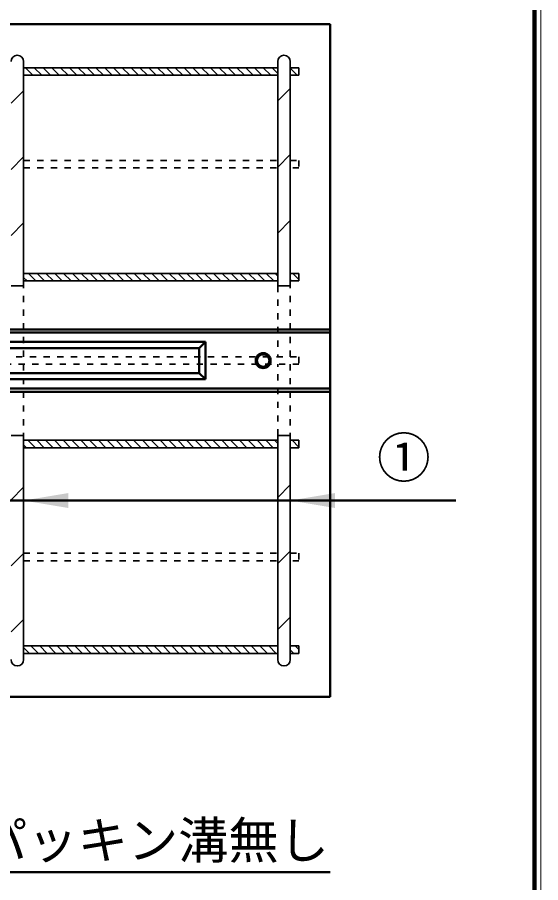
# Model space of a CAD drawing. Units: millimetres, scale not verified. Extents: x 100 to 4105, y 100 to 2870.
# Drawn here: x 3685 to 4105, y 1819 to 2513 of the extents above; entities that cross this region are included whole.
import ezdxf
from ezdxf.enums import TextEntityAlignment as Align

# ---------------------------------------------------------------- set-up
doc = ezdxf.new("R2010")
doc.units = ezdxf.units.MM
doc.header["$LTSCALE"] = 5
doc.linetypes.add('USER1', pattern=[2.2, 1, -1.2])
doc.layers.add('V-nasSTD', color=7, linetype='Continuous', lineweight=50)
doc.styles.add('ＭＳ ゴシック', font='')
doc.styles.get('ＭＳ ゴシック').set_extended_font_data('MS Gothic')

msp = doc.modelspace()

# ---------------------------------------------------------------- hatches: boundary and pattern name
at = {"layer": 'V-nasSTD'}
for points in [[(3726, 2131.565), (3690, 2125.565), (3726, 2119.565)], [(3940, 2131.565), (3904, 2125.565), (3940, 2119.565)]]:
    msp.add_hatch(color=256, dxfattribs=at).paths.add_polyline_path(points)

# ---------------------------------------------------------------- linework, layer by layer
at = {"layer": 'V-nasSTD', "lineweight": 100}
msp.add_line((4100, 105), (4100, 2865), dxfattribs=at)
at = {"layer": 'V-nasSTD'}
for p, q in [((3936, 2507.887), (3197.5, 2507.887)), ((3936, 1967.887), (3936, 2507.887)), ((3197.5, 2262.887), (3936, 2262.887)), ((3197.5, 2260.387), (3936, 2260.387)), ((3297.5, 2252.887), (3836, 2252.887)), ((3831, 2247.887), (3836, 2252.887)), ((3836, 2252.887), (3836, 2222.887)), ((3302.5, 2247.887), (3831, 2247.887)), ((3831, 2247.887), (3831, 2227.887)), ((3297.5, 2222.887), (3836, 2222.887)), ((3302.5, 2227.887), (3831, 2227.887)), ((3831, 2227.887), (3836, 2222.887)), ((3197.5, 2215.387), (3936, 2215.387)), ((3197.5, 2212.887), (3936, 2212.887)), ((3262, 2125.565), (4037, 2125.565)), ((3197.5, 1967.887), (3936, 1967.887)), ((3652.792, 1827.327), (3936, 1827.327))]:
    msp.add_line(p, q, dxfattribs=at)
at = {"layer": 'V-nasSTD', "lineweight": 35}
for p, q in [((3690, 2477.887), (3690, 2297.887)), ((3690, 2472.887), (3894, 2472.887)), ((3691.491, 2472.887), (3697.491, 2466.887)), ((3698.562, 2472.887), (3704.562, 2466.887)), ((3705.633, 2472.887), (3711.633, 2466.887)), ((3712.704, 2472.887), (3718.704, 2466.887)), ((3719.775, 2472.887), (3725.775, 2466.887)), ((3726.846, 2472.887), (3732.846, 2466.887)), ((3733.917, 2472.887), (3739.917, 2466.887)), ((3740.988, 2472.887), (3746.988, 2466.887)), ((3748.059, 2472.887), (3754.059, 2466.887)), ((3755.13, 2472.887), (3761.13, 2466.887)), ((3762.201, 2472.887), (3768.201, 2466.887)), ((3769.272, 2472.887), (3775.272, 2466.887)), ((3776.343, 2472.887), (3782.343, 2466.887)), ((3783.414, 2472.887), (3789.414, 2466.887)), ((3790.485, 2472.887), (3796.485, 2466.887)), ((3797.557, 2472.887), (3803.557, 2466.887)), ((3804.628, 2472.887), (3810.628, 2466.887)), ((3811.699, 2472.887), (3817.699, 2466.887)), ((3818.77, 2472.887), (3824.77, 2466.887)), ((3825.841, 2472.887), (3831.841, 2466.887)), ((3832.912, 2472.887), (3838.912, 2466.887)), ((3839.983, 2472.887), (3845.983, 2466.887)), ((3847.054, 2472.887), (3853.054, 2466.887)), ((3854.125, 2472.887), (3860.125, 2466.887)), ((3861.196, 2472.887), (3867.196, 2466.887)), ((3868.267, 2472.887), (3874.267, 2466.887)), ((3875.338, 2472.887), (3881.338, 2466.887)), ((3882.409, 2472.887), (3888.409, 2466.887)), ((3889.48, 2472.887), (3894, 2468.367)), ((3894, 2477.887), (3894, 2297.887)), ((3904, 2477.887), (3904, 2297.887)), ((3904, 2472.887), (3911, 2472.887)), ((3910.694, 2472.887), (3911, 2472.58)), ((3911, 2472.887), (3911, 2466.887)), ((3690, 2467.306), (3690.419, 2466.887)), ((3690, 2466.887), (3894, 2466.887)), ((3904, 2472.509), (3909.623, 2466.887)), ((3911, 2466.887), (3904, 2466.887)), ((3680, 2444.375), (3690, 2454.375)), ((3894, 2446.243), (3904, 2456.243)), ((3894, 2393.21), (3904, 2403.21)), ((3680, 2391.342), (3690, 2401.342)), ((3680, 2338.309), (3690, 2348.309)), ((3894, 2340.177), (3904, 2350.177)), ((3690, 2307.887), (3894, 2307.887)), ((3693.856, 2307.887), (3699.856, 2301.887)), ((3700.927, 2307.887), (3706.927, 2301.887)), ((3707.998, 2307.887), (3713.998, 2301.887)), ((3715.069, 2307.887), (3721.069, 2301.887)), ((3722.14, 2307.887), (3728.14, 2301.887)), ((3729.211, 2307.887), (3735.211, 2301.887)), ((3736.282, 2307.887), (3742.282, 2301.887)), ((3743.353, 2307.887), (3749.353, 2301.887)), ((3750.424, 2307.887), (3756.424, 2301.887)), ((3757.496, 2307.887), (3763.496, 2301.887)), ((3764.567, 2307.887), (3770.567, 2301.887)), ((3771.638, 2307.887), (3777.638, 2301.887)), ((3778.709, 2307.887), (3784.709, 2301.887)), ((3785.78, 2307.887), (3791.78, 2301.887)), ((3792.851, 2307.887), (3798.851, 2301.887)), ((3799.922, 2307.887), (3805.922, 2301.887)), ((3806.993, 2307.887), (3812.993, 2301.887)), ((3814.064, 2307.887), (3820.064, 2301.887)), ((3821.135, 2307.887), (3827.135, 2301.887)), ((3828.206, 2307.887), (3834.206, 2301.887)), ((3835.277, 2307.887), (3841.277, 2301.887)), ((3842.348, 2307.887), (3848.348, 2301.887)), ((3849.419, 2307.887), (3855.419, 2301.887)), ((3856.491, 2307.887), (3862.491, 2301.887)), ((3863.562, 2307.887), (3869.562, 2301.887)), ((3870.633, 2307.887), (3876.633, 2301.887)), ((3877.704, 2307.887), (3883.704, 2301.887)), ((3884.775, 2307.887), (3890.775, 2301.887)), ((3891.846, 2307.887), (3894, 2305.733)), ((3904, 2307.887), (3911, 2307.887)), ((3905.988, 2307.887), (3911, 2302.875)), ((3911, 2307.887), (3911, 2301.887)), ((3690, 2304.672), (3692.785, 2301.887)), ((3690, 2301.887), (3894, 2301.887)), ((3904, 2302.804), (3904.917, 2301.887)), ((3911, 2301.887), (3904, 2301.887)), ((3680, 2297.887), (3690, 2297.887)), ((3894, 2297.887), (3904, 2297.887)), ((3680, 2177.887), (3690, 2177.887)), ((3690, 2177.887), (3690, 1997.887)), ((3894, 2177.887), (3894, 1997.887)), ((3894, 2177.887), (3904, 2177.887)), ((3904, 2177.887), (3904, 1997.887)), ((3690, 2173.887), (3894, 2173.887)), ((3690, 2170.321), (3692.435, 2167.887)), ((3690, 2167.887), (3894, 2167.887)), ((3693.506, 2173.887), (3699.506, 2167.887)), ((3700.577, 2173.887), (3706.577, 2167.887)), ((3707.648, 2173.887), (3713.648, 2167.887)), ((3714.719, 2173.887), (3720.719, 2167.887)), ((3721.79, 2173.887), (3727.79, 2167.887)), ((3728.861, 2173.887), (3734.861, 2167.887)), ((3735.932, 2173.887), (3741.932, 2167.887)), ((3743.003, 2173.887), (3749.003, 2167.887)), ((3750.074, 2173.887), (3756.074, 2167.887)), ((3757.145, 2173.887), (3763.145, 2167.887)), ((3764.216, 2173.887), (3770.216, 2167.887)), ((3771.287, 2173.887), (3777.287, 2167.887)), ((3778.358, 2173.887), (3784.358, 2167.887)), ((3785.43, 2173.887), (3791.43, 2167.887)), ((3792.501, 2173.887), (3798.501, 2167.887)), ((3799.572, 2173.887), (3805.572, 2167.887)), ((3806.643, 2173.887), (3812.643, 2167.887)), ((3813.714, 2173.887), (3819.714, 2167.887)), ((3820.785, 2173.887), (3826.785, 2167.887)), ((3827.856, 2173.887), (3833.856, 2167.887)), ((3834.927, 2173.887), (3840.927, 2167.887)), ((3841.998, 2173.887), (3847.998, 2167.887)), ((3849.069, 2173.887), (3855.069, 2167.887)), ((3856.14, 2173.887), (3862.14, 2167.887)), ((3863.211, 2173.887), (3869.211, 2167.887)), ((3870.282, 2173.887), (3876.282, 2167.887)), ((3877.353, 2173.887), (3883.353, 2167.887)), ((3884.424, 2173.887), (3890.424, 2167.887)), ((3891.496, 2173.887), (3894, 2171.382)), ((3904, 2173.887), (3911, 2173.887)), ((3904, 2168.453), (3904.567, 2167.887)), ((3911, 2167.887), (3904, 2167.887)), ((3905.638, 2173.887), (3911, 2168.524)), ((3911, 2173.887), (3911, 2167.887)), ((3680, 2126.177), (3690, 2136.177)), ((3894, 2128.045), (3904, 2138.045)), ((3894, 2075.012), (3904, 2085.012)), ((3680, 2073.144), (3690, 2083.144)), ((3680, 2020.111), (3690, 2030.111)), ((3894, 2021.979), (3904, 2031.979)), ((3690, 2008.887), (3894, 2008.887)), ((3690, 2007.687), (3694.8, 2002.887)), ((3695.871, 2008.887), (3701.871, 2002.887)), ((3702.942, 2008.887), (3708.942, 2002.887)), ((3710.013, 2008.887), (3716.013, 2002.887)), ((3717.084, 2008.887), (3723.084, 2002.887)), ((3724.155, 2008.887), (3730.155, 2002.887)), ((3731.226, 2008.887), (3737.226, 2002.887)), ((3738.298, 2008.887), (3744.298, 2002.887)), ((3745.369, 2008.887), (3751.369, 2002.887)), ((3752.44, 2008.887), (3758.44, 2002.887)), ((3759.511, 2008.887), (3765.511, 2002.887)), ((3766.582, 2008.887), (3772.582, 2002.887)), ((3773.653, 2008.887), (3779.653, 2002.887)), ((3780.724, 2008.887), (3786.724, 2002.887)), ((3787.795, 2008.887), (3793.795, 2002.887)), ((3794.866, 2008.887), (3800.866, 2002.887)), ((3801.937, 2008.887), (3807.937, 2002.887)), ((3809.008, 2008.887), (3815.008, 2002.887)), ((3816.079, 2008.887), (3822.079, 2002.887)), ((3823.15, 2008.887), (3829.15, 2002.887)), ((3830.221, 2008.887), (3836.221, 2002.887)), ((3837.292, 2008.887), (3843.292, 2002.887)), ((3844.364, 2008.887), (3850.364, 2002.887)), ((3851.435, 2008.887), (3857.435, 2002.887)), ((3858.506, 2008.887), (3864.506, 2002.887)), ((3865.577, 2008.887), (3871.577, 2002.887)), ((3872.648, 2008.887), (3878.648, 2002.887)), ((3879.719, 2008.887), (3885.719, 2002.887)), ((3886.79, 2008.887), (3892.79, 2002.887)), ((3904, 2008.887), (3911, 2008.887)), ((3908.003, 2008.887), (3911, 2005.89)), ((3911, 2008.887), (3911, 2002.887)), ((3690, 2002.887), (3894, 2002.887)), ((3904, 2005.819), (3906.932, 2002.887)), ((3911, 2002.887), (3904, 2002.887))]:
    msp.add_line(p, q, dxfattribs=at)
at = {"layer": 'V-nasSTD', "linetype": 'USER1', "lineweight": 35}
for p, q in [((3690, 2398.529), (3894, 2398.529)), ((3904, 2398.529), (3911, 2398.529)), ((3911, 2398.529), (3911, 2392.529)), ((3690, 2392.529), (3894, 2392.529)), ((3911, 2392.529), (3904, 2392.529)), ((3690, 2240.887), (3690, 2297.887)), ((3894, 2297.887), (3894, 2240.887)), ((3904, 2240.887), (3904, 2297.887)), ((2936, 2240.887), (3911, 2240.887)), ((3911, 2240.887), (3911, 2234.887)), ((3911, 2234.887), (2936, 2234.887)), ((3690, 2234.887), (3690, 2177.887)), ((3894, 2177.887), (3894, 2234.887)), ((3904, 2234.887), (3904, 2177.887)), ((3690, 2083.244), (3894, 2083.244)), ((3690, 2077.244), (3894, 2077.244)), ((3904, 2083.244), (3911, 2083.244)), ((3911, 2077.244), (3904, 2077.244)), ((3911, 2083.244), (3911, 2077.244))]:
    msp.add_line(p, q, dxfattribs=at)
at = {"layer": 'V-nasSTD', "lineweight": 13}
msp.add_lwpolyline([(100, 100), (100, 2870), (4105, 2870), (4105, 100)], close=True, dxfattribs=at)
at = {"layer": 'V-nasSTD'}
for radius in [6, 5]:
    msp.add_circle((3882.3, 2237.887), radius, dxfattribs=at)
at = {"layer": 'V-nasSTD', "lineweight": 35}
for centre, start, end in [((3685, 2477.887), 0, 180), ((3899, 2477.887), 0, 180), ((3685, 1997.887), 180, 0), ((3899, 1997.887), 180, 0)]:
    msp.add_arc(centre, 5, start, end, dxfattribs=at)

# ---------------------------------------------------------------- texts
at = {"layer": 'V-nasSTD', "style": 'ＭＳ ゴシック'}
for s, height, p in [('①', 31.67, (3973.568, 2175.765)), ('パッキン溝無し', 29.56, (3652.792, 1867.647))]:
    msp.add_text(s, height=height, dxfattribs=at).set_placement(p, align=Align.TOP_LEFT)

doc.saveas('drawing.dxf')
